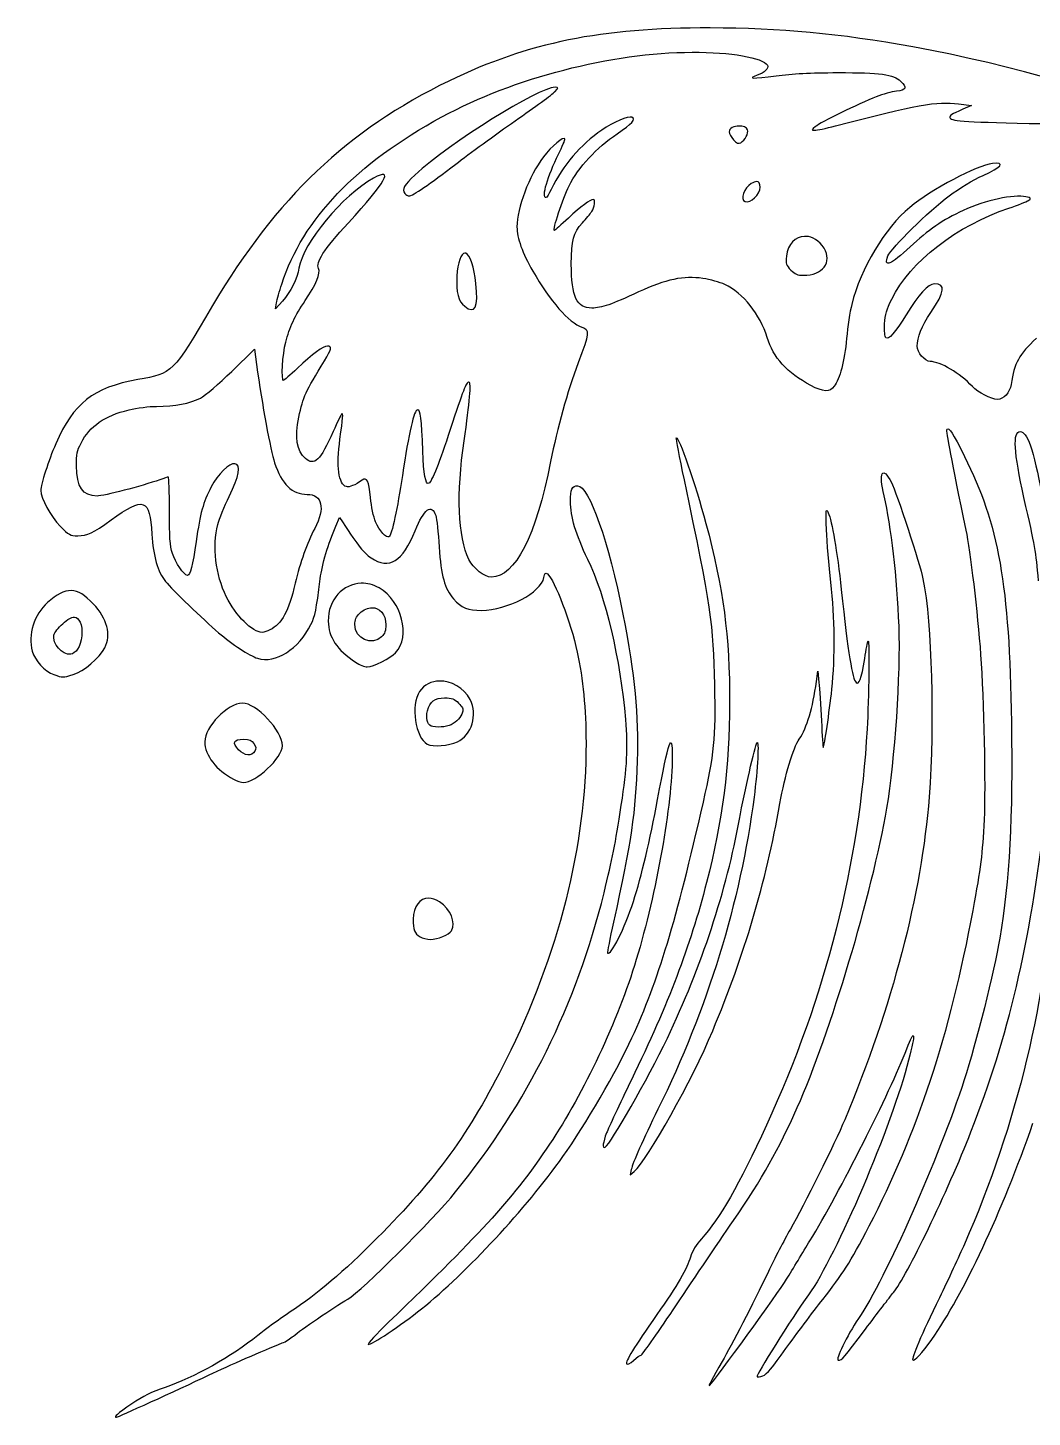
# Model space of a CAD drawing. Extents: x 61 to 2916, y 182 to 2969.
# Drawn here: x 1664 to 2101, y 1544 to 2149 of the extents above; entities that cross this region are included whole.
import ezdxf

# ---------------------------------------------------------------- set-up
doc = ezdxf.new("R2010")
doc.units = 0
doc.layers.add('Layer_1', color=7, linetype='CONTINUOUS')

msp = doc.modelspace()

# ---------------------------------------------------------------- linework, layer by layer
at = {"layer": 'Layer_1', "color": 7}
for points in [[(1960.490631, 2148.461916), (1960.487655, 2148.460414)], [(1893.139862, 2122.674723), (1893.139748, 2122.674723)], [(2068.495337, 2115.477932), (2074.116004, 2114.776299), (2070.365982, 2113.112215)], [(2002.115692, 2057.840815), (2002.115692, 2057.844897)], [(1853.867168, 2050.54671), (1853.867168, 2050.546994)], [(1774.478272, 2029.67889), (1771.42997, 2026.305311), (1771.932384, 2028.928897)], [(1752.461595, 1999.142574), (1762.317066, 2008.735867)], [(1762.317066, 2008.735867), (1763.232602, 2002.142602)], [(1797.726919, 1931.803454), (1799.382187, 1935.553476), (1800.617076, 1933.678465)], [(1682.62197, 1903.850784), (1682.62197, 1903.851237)], [(1675.105827, 1867.300322), (1675.105827, 1867.314495)], [(2006.674355, 1864.303242), (2007.272042, 1868.803256), (2007.792031, 1863.928245)], [(1926.213138, 1652.15653), (1925.759083, 1649.802576), (1927.493466, 1651.302562)]]:
    msp.add_lwpolyline(points, dxfattribs=at)
for points in [[(1960.487655, 2148.460414)], [(1973.070658, 2105.82307)], [(1980.71867, 2081.656052)], [(2095.263887, 1972.952576)], [(1808.770336, 1907.04612)], [(1684.038504, 1892.232073)], [(1813.419765, 1896.401028)], [(1842.803114, 1864.499513)], [(1757.0348, 1854.92388)], [(1845.038495, 1857.173887)], [(1757.565136, 1839.17383)], [(1838.048265, 1770.097408)]]:
    msp.add_lwpolyline(points, close=True, dxfattribs=at)
for points in [[(1960.487655, 2148.460414), (1912.936749, 2148.535532), (1881.673259, 2142.186785), (1846.904803, 2125.393412)], [(2048.611511, 2140.208961), (2016.611662, 2146.015184), (1990.994378, 2148.413699), (1960.490631, 2148.461916)], [(2273.603432, 2045.648597), (2218.575614, 2089.687763), (2136.170816, 2124.320977), (2048.611511, 2140.208961)], [(1843.865288, 2109.811911), (1875.168208, 2126.803369), (1917.612484, 2137.767275), (1952.615621, 2137.903338)], [(1952.615621, 2137.903338), (1969.511069, 2137.969386), (1983.29214, 2135.581331), (1985.363733, 2132.229947)], [(1980.975093, 2127.883741), (1976.319598, 2126.348209), (1978.957046, 2126.274253), (1989.119594, 2127.656686)], [(1985.363733, 2132.229947), (1986.137282, 2130.977965), (1984.030907, 2128.892283), (1980.975093, 2127.883741)], [(1989.119594, 2127.656686), (1996.24138, 2128.625627), (2003.967373, 2129.008192), (2015.990816, 2129.036539)], [(2015.990816, 2129.036539), (2034.523816, 2129.059216), (2040.063581, 2128.300577), (2043.298489, 2125.302675)], [(1846.904803, 2125.393412), (1803.020381, 2104.197283), (1771.765366, 2074.507252), (1744.170599, 2027.803766)], [(1893.139748, 2122.674723), (1885.856415, 2122.674723), (1847.643032, 2098.793297), (1832.080495, 2084.515425)], [(1875.731454, 2108.078917), (1884.187796, 2113.971087), (1891.92439, 2119.665936), (1892.924428, 2120.733779)], [(1892.924428, 2120.733779), (1894.718736, 2122.646292), (1894.721372, 2122.674723), (1893.139862, 2122.674723)], [(2041.531847, 2120.95063), (2039.492058, 2120.709117), (2035.526206, 2119.609923), (2032.719331, 2118.508688)], [(2043.298489, 2125.302675), (2046.255062, 2122.562669), (2045.806563, 2121.456871), (2041.531847, 2120.95063)], [(2032.719331, 2118.508688), (2024.863653, 2115.425945), (2008.33705, 2107.351885), (2006.240794, 2105.572657)], [(2014.956564, 2105.868538), (2050.355475, 2115.129411), (2058.949071, 2116.671265), (2068.495337, 2115.477932)], [(1774.240983, 2037.104211), (1783.490461, 2065.506061), (1806.489885, 2089.523693), (1843.865288, 2109.811911)], [(1926.462219, 2109.621479), (1924.884733, 2110.226678), (1918.476798, 2107.486077), (1913.38111, 2104.025786)], [(1920.054936, 2102.473076), (1926.521605, 2106.822258), (1928.37442, 2108.88753), (1926.462219, 2109.621479)], [(2070.365982, 2113.112215), (2065.307088, 2110.866544), (2064.611974, 2110.430575), (2064.697013, 2109.555545)], [(2064.697013, 2109.555545), (2064.844699, 2108.02058), (2069.581577, 2107.66673), (2099.241078, 2106.977398)], [(1849.856359, 2089.262933), (1855.6314, 2093.719917), (1867.275169, 2102.186832), (1875.731454, 2108.078917)], [(1913.38111, 2104.025786), (1904.118054, 2097.735461), (1896.517608, 2088.816192), (1891.411289, 2078.242958)], [(1899.142782, 2079.825036), (1903.101887, 2087.779105), (1911.12549, 2096.468937), (1920.054936, 2102.473076)], [(1973.070658, 2105.82307), (1970.947927, 2105.79444), (1968.731738, 2104.873801), (1968.731738, 2103.303516)], [(1968.731738, 2103.303516), (1968.731738, 2102.528606), (1969.572184, 2100.987065), (1970.599463, 2099.878686)], [(1976.766453, 2104.153175), (1976.316083, 2105.326779), (1974.721703, 2105.845039), (1973.070658, 2105.82307)], [(1973.816229, 2098.586736), (1975.572893, 2099.526934), (1977.294832, 2102.7761), (1976.766453, 2104.153175)], [(2006.240794, 2105.572657), (2004.431491, 2104.035452), (2004.420748, 2103.983776), (2005.956535, 2103.95543)], [(2005.956535, 2103.95543), (2006.83165, 2103.941257), (2010.881804, 2104.802481), (2014.956564, 2105.868538)], [(2099.241078, 2106.977398), (2125.106479, 2106.37614), (2130.673911, 2106.044769), (2136.741205, 2104.747943)], [(1897.342464, 2100.249374), (1896.914885, 2101.531743), (1891.399072, 2096.888863), (1888.03771, 2092.416883)], [(1894.572411, 2093.593123), (1896.222492, 2096.874463), (1897.470052, 2099.869502), (1897.342464, 2100.249374)], [(1970.599463, 2099.878686), (1972.054492, 2098.308344), (1972.764572, 2098.024028), (1973.816229, 2098.586736)], [(1888.03771, 2092.416883), (1881.67221, 2083.94892), (1876.490376, 2070.279818), (1876.490376, 2061.955316)], [(1889.090955, 2074.679032), (1887.087988, 2074.679032), (1889.84364, 2084.187399), (1894.572411, 2093.593123)], [(1803.227453, 2063.757108), (1819.539699, 2081.568717), (1823.230533, 2088.124706), (1814.168397, 2083.19269)], [(1832.080495, 2084.515425), (1827.456805, 2080.273648), (1826.347009, 2078.217418), (1827.760623, 2076.514386)], [(1829.581407, 2075.424575), (1831.054775, 2075.424575), (1838.578062, 2080.559155), (1849.856359, 2089.262933)], [(2083.303544, 2089.514991), (2076.426474, 2088.737983), (2056.698185, 2078.315412), (2047.234577, 2070.460272)], [(2064.365982, 2075.462701), (2068.908063, 2078.855782), (2074.749974, 2082.363922), (2079.178527, 2084.35728)], [(2079.178527, 2084.35728), (2087.232942, 2087.982491), (2088.970416, 2090.155027), (2083.303544, 2089.514991)], [(1814.168397, 2083.19269), (1800.904765, 2075.973676), (1783.357856, 2054.804333), (1781.69706, 2044.018246)], [(1891.411289, 2078.242958), (1890.46511, 2076.283362), (1889.421164, 2074.679032), (1889.090955, 2074.679032)], [(1892.786806, 2060.428997), (1891.840314, 2060.428997), (1896.372417, 2074.259787), (1899.142782, 2079.825036)], [(1978.357289, 2080.826916), (1975.265078, 2079.048142), (1973.45654, 2073.757004), (1975.669271, 2072.963584)], [(1975.669271, 2072.963584), (1978.080457, 2072.098759), (1982.185887, 2076.074362), (1982.214234, 2079.299094)], [(1980.71867, 2081.656052), (1980.113698, 2081.664556), (1979.325976, 2081.383926), (1978.357289, 2080.826916)], [(1982.214234, 2079.299094), (1982.228407, 2080.861499), (1981.726673, 2081.648852), (1980.71867, 2081.656052)], [(1827.760623, 2076.514386), (1828.257793, 2075.915452), (1829.077093, 2075.424575), (1829.581407, 2075.424575)], [(1909.677974, 2073.927537), (1908.368193, 2073.919033), (1904.242042, 2070.813158), (1898.881993, 2065.79616)], [(1908.985042, 2068.659955), (1910.259843, 2070.542165), (1910.705649, 2073.927537), (1909.677974, 2073.927537)], [(2037.790699, 2049.342974), (2039.213072, 2052.836941), (2055.478235, 2068.822551), (2064.365982, 2075.462701)], [(2097.808443, 2075.039345), (2092.450351, 2076.216095), (2080.281406, 2073.564446), (2070.462672, 2069.080334)], [(2090.320108, 2070.099903), (2094.282672, 2071.410137), (2098.144577, 2072.935351), (2098.902677, 2073.489526)], [(2098.902677, 2073.489526), (2100.177308, 2074.42156), (2100.096237, 2074.536761), (2097.808443, 2075.039345)], [(1904.958217, 2063.741007), (1906.481844, 2065.425642), (1908.294521, 2067.639819), (1908.985042, 2068.659955)], [(2047.234577, 2070.460272), (2036.523268, 2061.569293), (2025.953181, 2043.875237), (2022.046488, 2028.294615)], [(2039.409343, 2030.534332), (2047.428071, 2046.759073), (2067.938526, 2062.699782), (2090.320108, 2070.099903)], [(2070.462672, 2069.080334), (2061.834494, 2065.139824), (2054.992885, 2060.455246), (2047.502622, 2053.356675)], [(1790.259078, 2043.893748), (1788.855074, 2046.517561), (1792.371916, 2051.904), (1803.227453, 2063.757108)], [(1876.490376, 2061.955316), (1876.490376, 2057.191963), (1878.841099, 2050.625117), (1883.381025, 2042.704327)], [(1898.881993, 2065.79616), (1895.728752, 2062.844661), (1892.985175, 2060.428997), (1892.786806, 2060.428997)], [(1900.115465, 2045.803936), (1900.115465, 2056.231837), (1900.943751, 2059.301654), (1904.958217, 2063.741007)], [(2001.550263, 2057.836393), (1997.683341, 2057.671416), (1994.175116, 2054.630427), (1993.660541, 2049.274376)], [(2002.115692, 2057.844897), (2001.926337, 2057.853401), (2001.738229, 2057.845181), (2001.550263, 2057.836393)], [(2009.984806, 2052.740194), (2007.919534, 2056.127748), (2004.956044, 2057.756229), (2002.115692, 2057.840815)], [(1853.867168, 2050.546994), (1852.136385, 2050.53849), (1850.688273, 2046.478301), (1850.377907, 2040.564077)], [(1854.215746, 2050.492852), (1854.098107, 2050.528852), (1853.982453, 2050.547561), (1853.867168, 2050.54671)], [(1858.643986, 2037.345837), (1857.890252, 2044.451721), (1856.045543, 2049.927565), (1854.215746, 2050.492852)], [(1993.660541, 2049.274376), (1993.328886, 2045.822929), (1993.499249, 2045.287292), (1995.582436, 2043.204076)], [(2000.948183, 2040.920393), (2009.403107, 2040.920393), (2013.73565, 2046.588824), (2009.984806, 2052.740194)], [(2047.502622, 2053.356675), (2039.110911, 2045.404108), (2035.595514, 2043.951121), (2037.790699, 2049.342974)], [(1781.69706, 2044.018246), (1780.994066, 2039.45105), (1778.085115, 2033.673174), (1774.478272, 2029.67889)], [(1784.412886, 2029.927886), (1789.008967, 2036.706112), (1791.246161, 2042.04989), (1790.259078, 2043.893748)], [(1883.381025, 2042.704327), (1890.764195, 2029.822749), (1899.178016, 2020.223616), (1904.67838, 2018.408304)], [(1909.100781, 2026.680308), (1902.406178, 2026.680308), (1900.115465, 2031.554128), (1900.115465, 2045.803936)], [(1995.582436, 2043.204076), (1997.387006, 2041.399507), (1998.513809, 2040.920393), (2000.948183, 2040.920393)], [(1771.932384, 2028.928897), (1772.208196, 2030.372502), (1773.246842, 2034.052082), (1774.240983, 2037.104211)], [(1850.377907, 2040.564077), (1850.00172, 2033.396086), (1850.972674, 2029.629879), (1853.761719, 2027.436112)], [(1853.761719, 2027.436112), (1858.286621, 2023.876919), (1859.756248, 2026.8596), (1858.643986, 2037.345837)], [(1957.313324, 2039.543148), (1949.08041, 2040.822938), (1941.173367, 2039.159308), (1929.365557, 2033.661778)], [(1966.827559, 2036.918145), (1964.743747, 2037.872516), (1960.462058, 2039.053547), (1957.313324, 2039.543148)], [(1985.253862, 2013.883401), (1982.27155, 2023.897357), (1974.765669, 2033.281226), (1966.827559, 2036.918145)], [(2057.963064, 2037.178905), (2055.31751, 2037.178905), (2051.128797, 2032.583051), (2045.724301, 2023.747716)], [(2056.432294, 2024.718897), (2062.631967, 2033.906579), (2063.035084, 2037.178905), (2057.963064, 2037.178905)], [(1775.940189, 2011.863398), (1777.564474, 2018.213903), (1780.021695, 2023.452061), (1784.412886, 2029.927886)], [(1929.365557, 2033.661778), (1917.553296, 2028.161925), (1913.250999, 2026.680308), (1909.100781, 2026.680308)], [(2036.358036, 2019.755983), (2036.589911, 2023.857814), (2037.234341, 2026.133843), (2039.409343, 2030.534332)], [(1744.170599, 2027.803766), (1726.536099, 1997.95766), (1726.944545, 1998.36242), (1711.662667, 1995.585848)], [(2022.046488, 2028.294615), (2021.255024, 2025.137405), (2020.243931, 2018.459384), (2019.800847, 2013.454235)], [(2050.490943, 2010.117251), (2050.490943, 2013.961326), (2052.490735, 2018.877581), (2056.432294, 2024.718897)], [(1904.67838, 2018.408304), (1908.194769, 2017.247739), (1908.065481, 2015.968772), (1903.094914, 2002.793042)], [(2036.86782, 2013.751533), (2036.388707, 2014.230873), (2036.182316, 2016.656884), (2036.358036, 2019.755983)], [(2045.724301, 2023.747716), (2040.984192, 2015.99862), (2037.994539, 2012.62473), (2036.86782, 2013.751533)], [(1774.966088, 1995.180208), (1773.916444, 1995.180208), (1774.579611, 2006.543035), (1775.940189, 2011.863398)], [(2004.283721, 1993.016658), (1993.88136, 1998.519885), (1987.864296, 2005.117515), (1985.253862, 2013.883401)], [(2019.800847, 2013.454235), (2018.930919, 2003.625608), (2016.914686, 1995.806837), (2014.43802, 1992.657734)], [(2102.359737, 2013.545057), (2094.695171, 2006.449151), (2092.742604, 2002.883779), (2091.325021, 1993.407727)], [(1794.102841, 2010.178819), (1792.239765, 2010.178819), (1787.626052, 2006.754245), (1780.954409, 2000.417034)], [(1792.771376, 2003.759858), (1795.827984, 2008.768437), (1796.12035, 2010.178819), (1794.102841, 2010.178819)], [(2056.088054, 2003.430244), (2053.848166, 2003.430244), (2050.490943, 2007.440798), (2050.490943, 2010.117251)], [(1763.232602, 2002.142602), (1765.67324, 1984.555555), (1769.290599, 1964.938186), (1771.106111, 1959.445164)], [(1780.954409, 2000.417034), (1777.922151, 1997.536402), (1775.226848, 1995.180208), (1774.966088, 1995.180208)], [(1781.615082, 1979.18258), (1783.650137, 1988.355494), (1784.466518, 1990.151276), (1792.771376, 2003.759858)], [(1903.094914, 2002.793042), (1898.351148, 1990.21789), (1893.985383, 1974.583863), (1891.124196, 1959.928671)], [(2074.491, 1992.563964), (2069.162161, 1998.340707), (2060.54277, 2003.430244), (2056.088054, 2003.430244)], [(1711.662667, 1995.585848), (1692.165884, 1992.043436), (1683.68216, 1985.409211), (1675.93502, 1967.651177)], [(1738.832604, 1987.529249), (1740.939603, 1988.657158), (1746.957546, 1993.784793), (1752.461595, 1999.142574)], [(1855.607476, 1994.430216), (1854.41488, 1994.430216), (1853.024595, 1990.914337), (1847.483441, 1973.895949)], [(1853.487806, 1968.928699), (1856.029102, 1986.046299), (1856.726002, 1994.430216), (1855.607476, 1994.430216)], [(1719.730944, 1983.924277), (1727.789272, 1983.941285), (1734.490168, 1985.20452), (1738.832604, 1987.529249)], [(2014.43802, 1992.657734), (2012.362316, 1990.018699), (2009.777565, 1990.110344), (2004.283721, 1993.016658)], [(2085.374826, 1986.928756), (2082.810853, 1986.928756), (2076.834551, 1990.023802), (2074.491, 1992.563964)], [(2091.325021, 1993.407727), (2090.805883, 1989.937912), (2088.042208, 1986.928756), (2085.374826, 1986.928756)], [(1686.938894, 1967.939858), (1690.837707, 1975.453904), (1697.193371, 1979.858957), (1707.802689, 1982.402294)], [(1707.802689, 1982.402294), (1711.269415, 1983.233387), (1716.637202, 1983.924277), (1719.730944, 1983.924277)], [(1833.340272, 1982.428742), (1831.719133, 1982.428742), (1829.453989, 1972.723791), (1826.662081, 1953.812932)], [(1835.522928, 1964.428685), (1835.040158, 1978.726654), (1834.591857, 1982.428742), (1833.340272, 1982.428742)], [(1784.515416, 1961.258719), (1780.75108, 1964.30824), (1779.723801, 1970.655939), (1781.615082, 1979.18258)], [(1800.299198, 1980.738295), (1800.056835, 1980.495932), (1798.378237, 1977.009676), (1796.568254, 1972.990702)], [(1799.538943, 1969.649382), (1800.823014, 1978.841628), (1801.001285, 1981.440751), (1800.299198, 1980.738295)], [(1796.568254, 1972.990702), (1790.800582, 1960.184356), (1788.548024, 1957.992318), (1784.515416, 1961.258719)], [(1802.316281, 1949.030161), (1798.938195, 1950.102511), (1797.892519, 1957.863228), (1799.538943, 1969.649382)], [(1847.483441, 1973.895949), (1842.823524, 1959.583211), (1839.54054, 1951.358178), (1838.143509, 1950.494997)], [(1949.281557, 1952.005159), (1947.209764, 1961.877949), (1945.627035, 1970.068429), (1945.765933, 1970.207412)], [(1945.765933, 1970.207412), (1946.747291, 1971.188854), (1953.984986, 1950.276785), (1958.617067, 1933.074939)], [(2071.845445, 1930.110117), (2065.472915, 1960.390322), (2062.994435, 1973.435488), (2063.514877, 1973.955931)], [(2063.514877, 1973.955931), (2064.396653, 1974.837763), (2065.85256, 1972.570663), (2071.080825, 1962.178564)], [(2096.92508, 1944.338184), (2092.516569, 1963.780428), (2091.966277, 1973.163475), (2095.263887, 1972.952576)], [(2095.263887, 1972.952576), (2095.605066, 1972.929899), (2095.987433, 1972.805741), (2096.410874, 1972.578997)], [(2096.410874, 1972.578997), (2099.237648, 1971.06617), (2102.211031, 1960.369403), (2106.298603, 1937.018369)], [(1675.93502, 1967.651177), (1672.784018, 1960.428193), (1669.48672, 1950.035584), (1669.48672, 1947.327922)], [(1684.943751, 1958.04921), (1684.923908, 1963.126048), (1685.23076, 1964.647634), (1686.938894, 1967.939858)], [(1838.143509, 1950.494997), (1836.787807, 1949.657158), (1835.85427, 1954.620978), (1835.522928, 1964.428685)], [(1855.56935, 1917.390937), (1850.859883, 1927.119443), (1850.094186, 1946.069676), (1853.487806, 1968.928699)], [(1693.918863, 1944.924164), (1687.711621, 1944.924164), (1684.977795, 1948.921508), (1684.943751, 1958.04921)], [(1753.8385, 1959.017443), (1751.42088, 1959.363582), (1746.463806, 1954.49305), (1743.540597, 1948.899682)], [(1751.390719, 1944.804003), (1755.73032, 1953.623747), (1756.591857, 1958.622887), (1753.8385, 1959.017443)], [(1771.106111, 1959.445164), (1774.209264, 1950.05761), (1778.711744, 1945.674156), (1785.24928, 1945.674156)], [(1891.124196, 1959.928671), (1884.834834, 1927.712849), (1875.598707, 1909.679939), (1865.389756, 1909.679939)], [(2036.091408, 1945.04132), (2033.675205, 1955.128382), (2035.443094, 1958.367116), (2039.270133, 1950.865515)], [(2071.080825, 1962.178564), (2085.957036, 1932.607164), (2090.560572, 1906.549148), (2091.481778, 1846.678182)], [(1721.137216, 1952.003742), (1713.416694, 1949.251887), (1696.778179, 1944.924164), (1693.918863, 1944.924164)], [(1724.90776, 1953.174171), (1724.639319, 1953.174171), (1722.942324, 1952.647237), (1721.137216, 1952.003742)], [(1725.375025, 1938.736623), (1725.386363, 1946.677057), (1725.177166, 1953.174171), (1724.90776, 1953.174171)], [(1809.157125, 1951.86028), (1806.023669, 1949.650411), (1803.566364, 1948.633564), (1802.316281, 1949.030161)], [(1812.811958, 1944.243053), (1812.13252, 1951.604991), (1811.289069, 1953.363809), (1809.157125, 1951.86028)], [(1826.662081, 1953.812932), (1824.603725, 1939.868727), (1822.003156, 1927.930267), (1820.872979, 1927.23178)], [(1962.496008, 1862.803256), (1961.971824, 1889.388291), (1960.897149, 1896.651158), (1949.281557, 1952.005159)], [(1669.48672, 1947.327922), (1669.48672, 1943.913836), (1673.67923, 1936.214971), (1677.919902, 1931.83713)], [(1743.540597, 1948.899682), (1739.99331, 1942.112186), (1738.775004, 1937.692109), (1736.978088, 1925.10766)], [(1785.24928, 1945.674156), (1791.866497, 1945.674156), (1793.197821, 1939.730679), (1788.567158, 1930.864532)], [(1899.737464, 1942.700462), (1899.737464, 1947.773048), (1900.50231, 1949.428515), (1902.848837, 1949.428515)], [(1902.848837, 1949.428515), (1907.816258, 1949.428515), (1916.513346, 1924.778188), (1922.562726, 1893.553334)], [(2039.270133, 1950.865515), (2041.492247, 1946.510039), (2051.765404, 1915.191273), (2053.026542, 1908.928387)], [(1700.021506, 1934.538358), (1714.353803, 1944.865515), (1716.84314, 1943.999471), (1717.74765, 1928.368392)], [(1746.385371, 1932.544688), (1747.020929, 1934.98422), (1749.273317, 1940.50043), (1751.390719, 1944.804003)], [(1815.025285, 1933.763561), (1814.100082, 1935.914554), (1813.177714, 1940.281084), (1812.811958, 1944.243053)], [(1832.221179, 1929.887426), (1836.037191, 1939.354351), (1839.424745, 1941.823647), (1841.190394, 1936.425047)], [(1907.309251, 1917.40545), (1902.023528, 1928.27808), (1899.737464, 1935.915433), (1899.737464, 1942.700462)], [(2011.106961, 1930.303469), (2010.75348, 1939.333488), (2010.807565, 1939.877401), (2011.837905, 1937.665775)], [(2042.60998, 1888.303327), (2041.790821, 1909.565674), (2039.210974, 1932.01886), (2036.091408, 1945.04132)], [(2103.267847, 1908.093411), (2102.073011, 1921.449822), (2101.930513, 1922.261922), (2096.92508, 1944.338184)], [(1685.503397, 1927.678465), (1689.756824, 1927.678465), (1691.918702, 1928.699508), (1700.021506, 1934.538358)], [(1726.687527, 1919.989493), (1725.601599, 1923.498228), (1725.346678, 1926.980205), (1725.375025, 1938.736623)], [(1800.617076, 1933.678465), (1807.789574, 1922.787382), (1809.758327, 1920.32041), (1813.034564, 1918.115928)], [(1820.872979, 1927.23178), (1819.67786, 1926.493098), (1816.742264, 1929.772708), (1815.025285, 1933.763561)], [(1841.190394, 1936.425047), (1841.617067, 1935.120794), (1842.284202, 1928.984192), (1842.672834, 1922.788743)], [(2011.837905, 1937.665775), (2013.444049, 1934.219686), (2015.708512, 1920.841278), (2017.495167, 1904.236439)], [(1677.919902, 1931.83713), (1681.691127, 1927.942598), (1682.172423, 1927.678465), (1685.503397, 1927.678465)], [(1717.74765, 1928.368392), (1718.29899, 1918.841685), (1720.297053, 1911.923455), (1723.687583, 1907.803398)], [(1750.103134, 1901.235021), (1745.414332, 1910.762295), (1743.941644, 1923.161698), (1746.385371, 1932.544688)], [(1788.567158, 1930.864532), (1785.10063, 1924.227387), (1782.286782, 1916.313513), (1780.079833, 1906.99331)], [(1790.940245, 1908.981112), (1791.722922, 1915.261261), (1794.405242, 1924.281699), (1797.726919, 1931.803454)], [(1813.034564, 1918.115928), (1820.939565, 1912.796614), (1826.774957, 1916.376896), (1832.221179, 1929.887426)], [(1958.617067, 1933.074939), (1966.225535, 1904.821908), (1968.985779, 1883.964123), (1968.957433, 1854.928217)], [(2012.981972, 1907.428401), (2012.161084, 1914.647076), (2011.316725, 1924.940869), (2011.106961, 1930.303469)], [(2078.232177, 1875.925354), (2076.900003, 1894.018047), (2073.664727, 1921.464619), (2071.845445, 1930.110117)], [(1736.978088, 1925.10766), (1735.504096, 1914.784415), (1734.387441, 1910.424036), (1733.217862, 1910.424036)], [(1842.672834, 1922.788743), (1843.463135, 1910.188703), (1844.984041, 1904.692081), (1848.924778, 1900.203774)], [(1733.217862, 1910.424036), (1731.761672, 1910.424036), (1727.893672, 1916.088753), (1726.687527, 1919.989493)], [(1865.389756, 1909.679939), (1862.284873, 1909.679939), (1857.473387, 1913.457853), (1855.56935, 1917.390937)], [(1923.803454, 1847.729924), (1921.59866, 1874.033846), (1915.148262, 1901.281056), (1907.309251, 1917.40545)], [(1861.112318, 1895.232073), (1872.327403, 1895.330719), (1886.984863, 1903.029471), (1888.190101, 1909.454216)], [(1888.190101, 1909.454216), (1888.584402, 1911.556764), (1888.841108, 1911.818459), (1889.760387, 1911.055314)], [(1889.760387, 1911.055314), (1892.877713, 1908.468408), (1899.874037, 1890.09395), (1902.689161, 1877.101594)], [(1682.62197, 1903.851237), (1679.526102, 1903.930608), (1676.321129, 1902.180634), (1672.376848, 1898.617359)], [(1692.216738, 1898.107122), (1688.704771, 1901.861622), (1685.71781, 1903.771442), (1682.62197, 1903.850784)], [(1723.687583, 1907.803398), (1726.6657, 1904.184338), (1739.988831, 1891.312795), (1746.736954, 1885.534776)], [(1780.079833, 1906.99331), (1777.184801, 1894.769259), (1774.302552, 1889.459894), (1769.080296, 1886.731539)], [(1786.922179, 1889.11041), (1788.7437, 1892.833729), (1789.221311, 1895.192161), (1790.940245, 1908.981112)], [(1808.770336, 1907.04612), (1801.052366, 1906.780229), (1794.287406, 1899.997581), (1794.419189, 1890.568046)], [(1816.585281, 1904.996721), (1814.021194, 1906.499428), (1811.342984, 1907.134674), (1808.770336, 1907.04612)], [(1823.743974, 1876.786749), (1830.347075, 1883.894277), (1826.460112, 1899.209774), (1816.585281, 1904.996721)], [(2013.392146, 1860.928245), (2014.902195, 1875.08281), (2014.754226, 1891.84228), (2012.981972, 1907.428401)], [(2017.495167, 1904.236439), (2020.470732, 1876.584099), (2022.28236, 1865.239018), (2023.944885, 1863.859392)], [(2053.026542, 1908.928387), (2056.903839, 1889.670282), (2058.122514, 1846.166328), (2055.685221, 1814.053093)], [(1672.376848, 1898.617359), (1666.57655, 1893.37716), (1663.793458, 1884.583693), (1665.700046, 1877.527898)], [(1697.273421, 1879.008381), (1700.182882, 1884.711848), (1698.381006, 1891.517088), (1692.216738, 1898.107122)], [(1765.693508, 1885.673958), (1761.443538, 1885.673958), (1754.205786, 1892.898897), (1750.103134, 1901.235021)], [(1848.924778, 1900.203774), (1852.364461, 1896.286139), (1855.078785, 1895.1783), (1861.112318, 1895.232073)], [(1678.965691, 1889.444445), (1681.087374, 1891.400074), (1682.729517, 1892.325277), (1684.038504, 1892.232073)], [(1684.038504, 1892.232073), (1685.056627, 1892.159223), (1685.873149, 1891.470798), (1686.556556, 1890.173972)], [(1805.981235, 1889.048983), (1805.981235, 1891.077745), (1806.549583, 1892.359406), (1808.172649, 1893.982557)], [(1808.172649, 1893.982557), (1809.842459, 1895.652311), (1811.700292, 1896.40973), (1813.419765, 1896.401028)], [(1813.419765, 1896.401028), (1816.702437, 1896.38402), (1819.481277, 1893.57261), (1819.481277, 1888.972787)], [(1922.562726, 1893.553334), (1927.789574, 1866.575076), (1929.394584, 1850.040762), (1928.748821, 1829.803143)], [(1675.164476, 1884.515208), (1675.420445, 1885.535457), (1677.131188, 1887.753262), (1678.965691, 1889.444445)], [(1686.556556, 1890.173972), (1687.956365, 1887.517617), (1687.343003, 1880.853543), (1685.466716, 1878.3307)], [(1746.736954, 1885.534776), (1752.596496, 1880.51741), (1760.121654, 1875.579923), (1763.721892, 1874.391608)], [(1763.721892, 1874.391608), (1771.380023, 1871.864258), (1781.682349, 1878.401113), (1786.922179, 1889.11041)], [(1769.080296, 1886.731539), (1767.966532, 1886.149925), (1766.442083, 1885.673958), (1765.693508, 1885.673958)], [(1794.419189, 1890.568046), (1794.517551, 1883.502329), (1798.116939, 1878.094233), (1806.343107, 1872.649939)], [(1817.640027, 1883.765215), (1813.479236, 1879.604877), (1805.981235, 1883.00292), (1805.981235, 1889.048983)], [(1819.481277, 1888.972787), (1819.481277, 1886.397787), (1819.047632, 1885.173188), (1817.640027, 1883.765215)], [(2037.302883, 1809.236646), (2040.870267, 1830.000775), (2043.402578, 1867.72484), (2042.60998, 1888.303327)], [(1682.529702, 1876.126076), (1678.778349, 1875.671936), (1674.241739, 1880.839313), (1675.164476, 1884.515208)], [(1683.552191, 1867.314495), (1688.060312, 1868.653416), (1695.014485, 1874.580736), (1697.273421, 1879.008381)], [(2027.67152, 1874.305207), (2028.310423, 1878.275708), (2028.982661, 1881.672021), (2029.161245, 1881.850689)], [(2029.161245, 1881.850689), (2029.764771, 1882.454131), (2029.473992, 1856.93725), (2028.726153, 1843.678182)], [(1665.700046, 1877.527898), (1666.809814, 1873.421334), (1671.152108, 1868.699253), (1675.105827, 1867.300322)], [(1685.466716, 1878.3307), (1684.635567, 1877.213421), (1683.313456, 1876.222426), (1682.529702, 1876.126076)], [(1811.426096, 1870.67393), (1814.014419, 1870.67393), (1821.530194, 1874.403315), (1823.743974, 1876.786749)], [(1902.689161, 1877.101594), (1905.22785, 1865.382565), (1906.489951, 1852.275774), (1906.518298, 1837.678153)], [(2023.944885, 1863.859392), (2025.328508, 1862.710761), (2026.198067, 1865.148734), (2027.67152, 1874.305207)], [(2079.732163, 1804.303072), (2080.440033, 1818.273865), (2079.629548, 1856.95046), (2078.232177, 1875.925354)], [(1675.105827, 1867.314495), (1678.916964, 1865.951905), (1678.964274, 1865.952132), (1683.552191, 1867.314495)], [(1806.343107, 1872.649939), (1807.985761, 1871.562906), (1810.272448, 1870.67393), (1811.426096, 1870.67393)], [(1842.803114, 1864.499513), (1839.352801, 1864.433466), (1836.121125, 1862.980252), (1834.148857, 1859.970274)], [(1856.092259, 1856.419444), (1853.356618, 1861.728043), (1847.845823, 1864.595665), (1842.803114, 1864.499513)], [(1957.530147, 1811.803086), (1962.343985, 1832.952331), (1962.959729, 1839.292234), (1962.496008, 1862.803256)], [(1999.215358, 1839.270407), (2002.634774, 1844.307588), (2005.134004, 1852.697032), (2006.674355, 1864.303242)], [(2007.792031, 1863.928245), (2008.078586, 1861.246917), (2008.560619, 1853.720342), (2008.862793, 1847.202593)], [(2009.652415, 1835.592188), (2010.128353, 1836.068126), (2012.335387, 1851.020561), (2013.392146, 1860.928245)], [(1757.0348, 1854.92388), (1750.747536, 1854.92388), (1740.710024, 1844.549838), (1740.738371, 1838.059018)], [(1774.481135, 1836.359812), (1774.481135, 1842.957499), (1763.235068, 1854.92388), (1757.0348, 1854.92388)], [(1834.148857, 1859.970274), (1830.209226, 1853.957348), (1832.269793, 1839.806072), (1837.481334, 1837.080551)], [(1837.572156, 1851.534172), (1838.742302, 1855.77198), (1840.598859, 1857.173887), (1845.038495, 1857.173887)], [(1845.038495, 1857.173887), (1848.267195, 1857.173887), (1849.188117, 1856.832935), (1851.091248, 1854.929719)], [(1850.580046, 1838.086854), (1856.831848, 1841.053632), (1859.476581, 1849.851833), (1856.092259, 1856.419444)], [(1851.091248, 1854.929719), (1852.791502, 1853.219572), (1853.21293, 1852.282209), (1852.819792, 1850.992214)], [(1968.957433, 1854.928217), (1968.931921, 1827.634122), (1965.849121, 1803.661873), (1958.930551, 1776.927962)], [(1839.12053, 1844.936542), (1837.459734, 1845.601268), (1836.7581, 1848.586131), (1837.572156, 1851.534172)], [(1852.819792, 1850.992214), (1852.141175, 1848.76582), (1850.333828, 1846.766396), (1847.831962, 1845.472631)], [(1847.831962, 1845.472631), (1845.84827, 1844.446798), (1841.079304, 1844.153015), (1839.12053, 1844.936542)], [(1921.861092, 1810.585744), (1924.407434, 1827.214961), (1924.836119, 1835.407397), (1923.803454, 1847.729924)], [(1937.644818, 1813.062863), (1942.441082, 1838.863549), (1943.987584, 1843.366115), (1943.987584, 1831.533104)], [(2028.726153, 1843.678182), (2025.437104, 1785.353122), (2010.650808, 1727.138303), (1984.985789, 1671.467671)], [(2008.862793, 1847.202593), (2009.164741, 1840.685155), (2009.521964, 1835.461822), (2009.652415, 1835.592188)], [(2091.481778, 1846.678182), (2092.120851, 1805.157323), (2090.645895, 1777.749076), (2086.42654, 1752.686166)], [(1740.738371, 1838.059018), (1740.752544, 1832.257897), (1745.880689, 1825.607259), (1753.232054, 1821.859278)], [(1755.398581, 1834.628348), (1752.496461, 1837.65746), (1753.21893, 1839.17383), (1757.565136, 1839.17383)], [(1757.565136, 1839.17383), (1760.319201, 1839.17383), (1761.167301, 1838.834806), (1762.14126, 1837.348625)], [(1762.14126, 1837.348625), (1763.071339, 1835.929313), (1763.152949, 1835.179462), (1762.507498, 1833.9736)], [(1837.481334, 1837.080551), (1839.916586, 1835.80714), (1846.907439, 1836.344137), (1850.580046, 1838.086854)], [(1906.518298, 1837.678153), (1906.570172, 1792.994898), (1894.547523, 1745.396738), (1871.659246, 1699.677728)], [(1973.253806, 1804.471507), (1975.439919, 1816.606918), (1979.927631, 1836.24515), (1980.835883, 1837.648843)], [(1980.835883, 1837.648843), (1981.833398, 1839.18979), (1981.133493, 1825.922926), (1979.590733, 1814.053093)], [(1990.818856, 1811.227396), (1993.033855, 1823.571155), (1996.566657, 1835.368222), (1999.215358, 1839.270407)], [(1762.507498, 1833.9736), (1761.267591, 1831.657063), (1757.952888, 1831.962384), (1755.398581, 1834.628348)], [(1757.412716, 1820.423753), (1763.053424, 1820.423753), (1774.481135, 1831.093081), (1774.481135, 1836.359812)], [(1943.987584, 1831.533104), (1943.987584, 1811.056155), (1937.162133, 1772.56798), (1928.357696, 1743.393204)], [(1928.748821, 1829.803143), (1928.025673, 1807.121937), (1926.270965, 1795.186029), (1918.443633, 1759.70718)], [(1753.232054, 1821.859278), (1754.780966, 1821.069827), (1756.661816, 1820.423753), (1757.412716, 1820.423753)], [(1927.094999, 1768.650119), (1930.686761, 1779.861688), (1934.303043, 1795.085455), (1937.644818, 1813.062863)], [(1979.590733, 1814.053093), (1973.668034, 1768.484603), (1959.330833, 1721.948079), (1937.767898, 1678.302647)], [(2055.685221, 1814.053093), (2052.506184, 1772.165912), (2039.543507, 1722.618134), (2018.98492, 1673.774824)], [(1914.336162, 1772.40306), (1918.09721, 1787.56129), (1919.169049, 1793.003005), (1921.861092, 1810.585744)], [(1926.476846, 1709.312039), (1937.927433, 1734.255015), (1945.779936, 1760.170901), (1957.530147, 1811.803086)], [(1961.581888, 1712.427778), (1975.527595, 1745.823581), (1984.559429, 1776.344703), (1990.818856, 1811.227396)], [(1998.371623, 1679.052668), (2012.790037, 1711.45929), (2030.920063, 1772.085351), (2037.302883, 1809.236646)], [(2073.897678, 1668.552625), (2090.416401, 1710.856727), (2099.240709, 1748.472055), (2106.361674, 1806.928075)], [(1941.869445, 1709.231478), (1956.616197, 1740.098429), (1967.736717, 1773.84502), (1973.253806, 1804.471507)], [(2074.786881, 1764.733079), (2078.346244, 1783.942371), (2078.941294, 1788.695123), (2079.732163, 1804.303072)], [(1958.930551, 1776.927962), (1951.602374, 1748.61118), (1942.542562, 1724.812044), (1926.284911, 1691.177194)], [(2109.70444, 1781.05298), (2107.242854, 1727.173878), (2094.069081, 1672.210237), (2071.013389, 1619.629605)], [(1838.048265, 1770.097408), (1834.289399, 1770.083235), (1831.475324, 1766.634934), (1831.361229, 1760.914289)], [(1842.78999, 1768.468474), (1841.13526, 1769.583655), (1839.519082, 1770.103163), (1838.048265, 1770.097408)], [(1849.819848, 1642.406508), (1881.180738, 1681.134807), (1902.200155, 1723.488515), (1914.336162, 1772.40306)], [(1848.003345, 1755.964586), (1849.979978, 1759.658112), (1847.680903, 1765.172649), (1842.78999, 1768.468474)], [(1915.913817, 1746.251075), (1917.275273, 1744.889902), (1923.439995, 1757.240265), (1927.094999, 1768.650119)], [(2029.663659, 1627.677501), (2050.453583, 1667.406858), (2064.861877, 1711.17143), (2074.786881, 1764.733079)], [(1831.361229, 1760.914289), (1831.271371, 1756.451097), (1831.999707, 1754.599643), (1834.345129, 1753.326373)], [(1918.443633, 1759.70718), (1916.854526, 1752.504663), (1915.715363, 1746.449529), (1915.913817, 1746.251075)], [(1834.345129, 1753.326373), (1835.451211, 1752.725709), (1837.44539, 1752.231147), (1838.777791, 1752.202801)], [(1838.777791, 1752.202801), (1841.965531, 1752.163682), (1847.086674, 1754.251491), (1848.003345, 1755.964586)], [(2086.42654, 1752.686166), (2084.027288, 1738.435819), (2076.098051, 1706.851644), (2070.953408, 1691.052696)], [(1928.357696, 1743.393204), (1920.358329, 1716.885782), (1905.619882, 1685.527359), (1890.621696, 1663.106347)], [(1927.493466, 1651.302562), (1933.23075, 1656.261506), (1952.723933, 1691.215462), (1961.581888, 1712.427778)], [(2045.979137, 1704.552739), (2049.556811, 1713.792551), (2049.882541, 1711.837206), (2046.790727, 1699.677728)], [(1896.501649, 1657.794743), (1906.101235, 1671.329651), (1920.027128, 1695.263207), (1926.476846, 1709.312039)], [(1914.81227, 1661.849489), (1917.376527, 1663.434316), (1933.372285, 1691.445551), (1941.869445, 1709.231478)], [(2003.889675, 1621.114992), (2016.749908, 1642.182089), (2038.605123, 1685.507261), (2045.979137, 1704.552739)], [(1871.659246, 1699.677728), (1855.680667, 1667.760623), (1841.465554, 1648.104107), (1815.768021, 1622.386448)], [(2046.790727, 1699.677728), (2039.653917, 1671.607533), (2015.179538, 1614.211872), (2003.296439, 1597.677416)], [(1926.284911, 1691.177194), (1921.124734, 1680.500978), (1916.246435, 1670.102813), (1915.44505, 1668.069175)], [(2070.953408, 1691.052696), (2059.764941, 1656.692402), (2036.740913, 1604.761246), (2024.952746, 1587.298952)], [(1937.767898, 1678.302647), (1931.362656, 1665.338354), (1926.736188, 1654.86816), (1926.213138, 1652.15653)], [(1970.644931, 1629.927508), (1983.186832, 1648.293717), (1990.272108, 1660.848233), (1998.371623, 1679.052668)], [(2018.98492, 1673.774824), (2014.581567, 1663.313192), (2001.273743, 1636.473746), (1995.384719, 1626.177487)], [(1915.44505, 1668.069175), (1913.820765, 1663.948438), (1913.525932, 1661.05434), (1914.81227, 1661.849489)], [(1984.985789, 1671.467671), (1972.84244, 1645.12721), (1964.634556, 1630.774191), (1956.72159, 1622.036369)], [(2040.181333, 1598.613419), (2045.819177, 1605.432719), (2063.880349, 1642.897811), (2073.897678, 1668.552625)], [(2056.82342, 1578.177345), (2070.721505, 1598.013408), (2087.343863, 1633.548071), (2100.852381, 1672.302647)], [(1890.621696, 1663.106347), (1875.18927, 1640.03634), (1862.732267, 1626.253087), (1820.678125, 1585.718377)], [(1834.994094, 1591.551388), (1854.525743, 1607.27465), (1880.547362, 1635.299236), (1896.501649, 1657.794743)], [(1802.909518, 1595.800903), (1809.139267, 1599.527057), (1839.613363, 1629.802472), (1849.819848, 1642.406508)], [(1944.37871, 1591.114879), (1951.641662, 1601.942976), (1963.461916, 1619.408644), (1970.644931, 1629.927508)], [(1995.384719, 1626.177487), (1992.671445, 1621.433664), (1988.360672, 1613.164722), (1985.804664, 1607.802434)], [(2009.432644, 1595.649986), (2018.332921, 1606.923124), (2021.070148, 1611.25544), (2029.663659, 1627.677501)], [(1815.768021, 1622.386448), (1800.735791, 1607.342398), (1790.036189, 1598.239387), (1777.907524, 1590.177374)], [(1956.72159, 1622.036369), (1954.289173, 1619.350222), (1952.759621, 1616.787325), (1951.960787, 1614.064668)], [(1993.748528, 1604.50797), (1996.366927, 1608.794535), (2000.930834, 1616.268243), (2003.889675, 1621.114992)], [(2071.013389, 1619.629605), (2068.801565, 1614.58477), (2063.925279, 1604.122174), (2060.176448, 1596.379513)], [(1951.960787, 1614.064668), (1950.519054, 1609.151304), (1946.252757, 1601.855896), (1937.335755, 1589.052384)], [(1985.804664, 1607.802434), (1978.968016, 1593.459309), (1969.822995, 1575.660257), (1965.711328, 1568.692449)], [(1960.295806, 1558.302278), (1963.081988, 1561.16698), (1989.903858, 1598.21447), (1993.748528, 1604.50797)], [(1779.32111, 1579.727136), (1782.157465, 1582.198105), (1796.448263, 1591.936135), (1802.909518, 1595.800903)], [(2003.296439, 1597.677416), (1995.697552, 1587.103871), (1980.327374, 1562.587114), (1980.923786, 1561.990702)], [(1993.437964, 1574.250017), (1997.742131, 1580.328508), (2004.939461, 1589.958992), (2009.432644, 1595.649986)], [(2027.97908, 1582.67736), (2033.070403, 1589.48362), (2038.56215, 1596.654928), (2040.181333, 1598.613419)], [(2060.176448, 1596.379513), (2052.362496, 1580.240435), (2047.948485, 1569.966315), (2048.566043, 1569.3487)], [(1777.907524, 1590.177374), (1773.253305, 1587.08332), (1766.883836, 1582.472896), (1763.752648, 1579.932195)], [(1811.858324, 1576.095774), (1813.088848, 1575.685599), (1825.99948, 1584.310489), (1834.994094, 1591.551388)], [(1937.335755, 1589.052384), (1927.346461, 1574.709259), (1923.55409, 1568.579857), (1924.1111, 1567.67872)], [(1930.481702, 1571.427324), (1930.862113, 1571.427324), (1937.115758, 1580.286725), (1944.37871, 1591.114879)], [(1820.678125, 1585.718377), (1815.351837, 1580.584251), (1811.3823, 1576.254486), (1811.858324, 1576.095774)], [(2024.952746, 1587.298952), (2019.96486, 1579.910141), (2014.771092, 1569.160649), (2016.194372, 1569.189024)], [(1763.752648, 1579.932195), (1752.699791, 1570.963376), (1735.790765, 1561.491973), (1723.48689, 1557.377897)], [(1774.446099, 1576.706585), (1775.867367, 1577.270143), (1778.061106, 1578.62953), (1779.32111, 1579.727136)], [(2016.194372, 1569.189024), (2017.799382, 1569.208867), (2018.534606, 1570.051525), (2027.97908, 1582.67736)], [(2048.566043, 1569.3487), (2049.283267, 1568.631533), (2052.677482, 1572.260202), (2056.82342, 1578.177345)], [(1742.611964, 1562.794951), (1751.090416, 1566.827247), (1766.343012, 1573.492965), (1774.446099, 1576.706585)], [(1927.199002, 1569.1524), (1928.624238, 1570.403872), (1930.101008, 1571.427324), (1930.481702, 1571.427324)], [(1983.428656, 1562.434581), (1985.028309, 1562.994142), (1987.706944, 1566.156369), (1993.437964, 1574.250017)], [(1924.1111, 1567.67872), (1924.41951, 1567.179538), (1925.586651, 1567.737114), (1927.199002, 1569.1524)], [(1965.711328, 1568.692449), (1961.541239, 1561.625315), (1959.247806, 1557.224514), (1960.295806, 1558.302278)], [(1702.344788, 1544.427239), (1702.958718, 1544.427239), (1728.2179, 1555.949231), (1742.611964, 1562.794951)], [(1980.923786, 1561.990702), (1981.099818, 1561.814387), (1982.227358, 1562.01338), (1983.428656, 1562.434581)], [(1723.48689, 1557.377897), (1717.676698, 1555.435308), (1713.887474, 1553.565854), (1709.037635, 1550.24704)], [(1709.037635, 1550.24704), (1702.570682, 1545.821181), (1700.968309, 1544.427239), (1702.344788, 1544.427239)]]:
    msp.add_open_spline(points, degree=3, dxfattribs=at)

doc.saveas('drawing.dxf')
